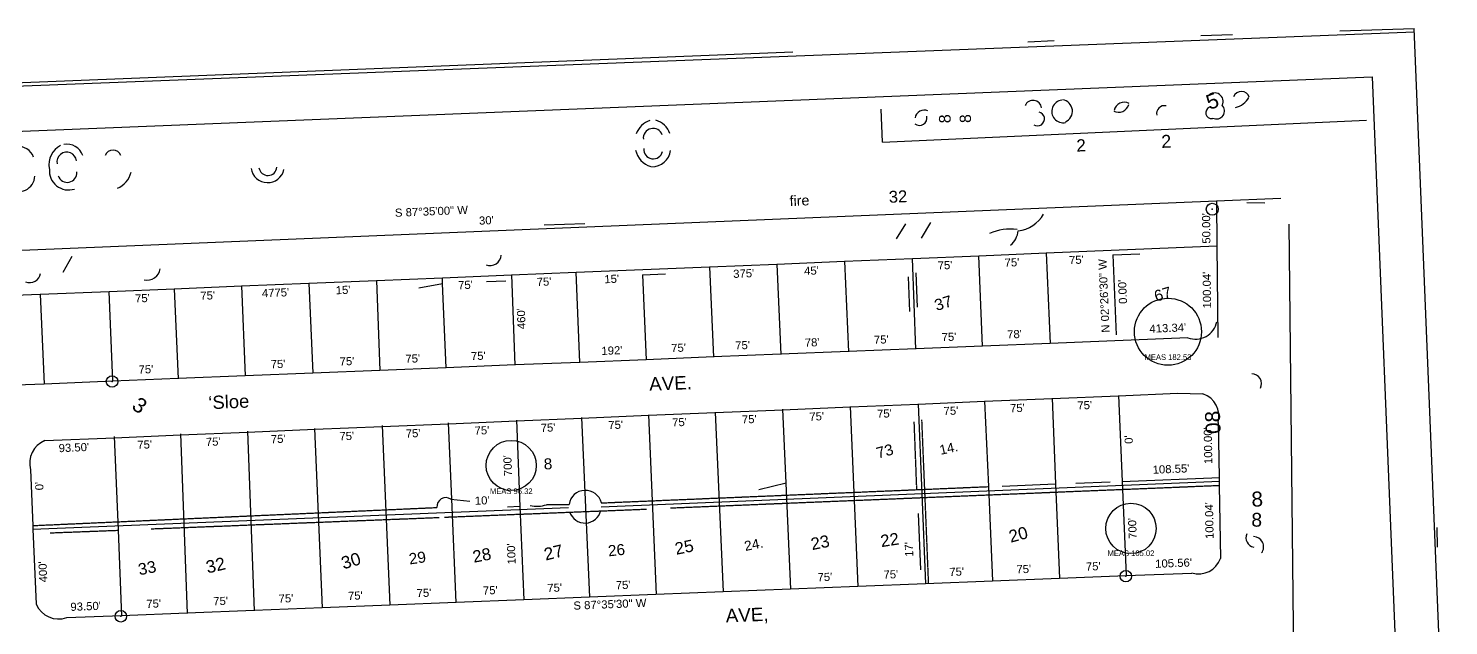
# Model space of a CAD drawing. Header units: feet. Extents: x 161 to 2822, y -55 to 1843.
# Drawn here: x 1204 to 2788, y 1177 to 1843 of the extents above; entities that cross this region are included whole.
import ezdxf
from ezdxf.enums import TextEntityAlignment as Align

# ---------------------------------------------------------------- set-up
doc = ezdxf.new("R2010")
doc.units = ezdxf.units.FT
doc.header["$MEASUREMENT"] = 0
doc.linetypes.add('DASHED', pattern=[1.524, 1.27, -0.254])
for name, color, linetype in [('PLAT-CURVE', 4, 'CONTINUOUS'), ('PLAT-LINE', 7, 'CONTINUOUS'), ('PLAT-LINE-DASH', 8, 'DASHED'), ('PLAT-MON', 1, 'CONTINUOUS'), ('PLAT-QA', 1, 'CONTINUOUS'), ('PLAT-TEXT-BRG', 3, 'CONTINUOUS'), ('PLAT-TEXT-DIST', 2, 'CONTINUOUS'), ('PLAT-TEXT-LOTNO', 5, 'CONTINUOUS'), ('PLAT-TEXT-MISC', 9, 'CONTINUOUS'), ('PLAT-TEXT-UNASSOC', 30, 'CONTINUOUS')]:
    doc.layers.add(name, color=color, linetype=linetype)
doc.styles.add('PLAT', font='arial.ttf')

msp = doc.modelspace()

# ---------------------------------------------------------------- linework, layer by layer
at = {"layer": 'PLAT-CURVE'}
for centre, radius, start, end in [((2324.1, 1753.3), 9.57, 6.5192, 157.319), ((2357.6, 1750.5), 12.6, 96.2845, -76.909), ((2355.4, 1750.8), 12.7, -67.7261, 82.955), ((2419.5, 1761.6), 12, -116.7304, -16.2461), ((2425.9, 1749.4), 11.5, 62.0504, 169.4974), ((2526.7, 1761.7), 9.47, -25.8258, 138.0309), ((2556.4, 1763.4), 9.43, 18.8308, 157.6431), ((2544.2, 1778.4), 24.1, -76.647, -30.6817), ((2197.5, 1743.2), 8.33, -128.9254, 13.8582), ((2203, 1741.4), 10.7, 68.6578, 169.6036), ((2329.1, 1742.2), 7.78, -122.6763, 77.4732), ((2470.8, 1748.1), 8.88, 78.2261, -168.0043), ((2523.1, 1749.1), 6.43, 110.2819, -80.9195), ((2528.7, 1751.1), 8.99, -117.7306, 46.5865), ((1903.2, 1718.5), 22.7, 106.1975, 162.0024), ((1900.3, 1720.6), 10.9, 20.462, -174.5029), ((1897.3, 1718.3), 23.1, 19.0449, 75.0835), ((1191.8, 1692.8), 18.8, 21.1657, 166.1994), ((1250.6, 1690.9), 24.3, 117.2105, -170.8692), ((1246.3, 1695.3), 18.8, 18.5588, 99.8567), ((1246.4, 1694.1), 11, 6.6935, -169.9571), ((1297.9, 1697.9), 9.52, 21.053, 158.0215), ((1904.7, 1712.4), 24.4, -168.3514, -106.4951), ((1900.5, 1708.1), 10.5, 174.3404, -12.5447), ((1899.4, 1709.5), 20.6, -92.4246, -7.1409), ((1248.5, 1684.4), 21.5, 174.7596, -72.2086), ((1247, 1681.9), 10.5, -163.2177, 6.3499), ((1293.7, 1688.2), 25, -68.5893, -12.7017), ((1470.4, 1689.7), 18.6, -171.5265, -12.4137), ((1470.7, 1689.2), 10.1, -171.2897, -5.6357), ((1191.9, 1679.8), 19, -123.689, -4.0944), ((2303.9, 1654), 36.7, -84.5244, -29.5533), ((2298.5, 1565.1), 54.2, 81.6742, 115.0021), ((2284.2, 1619.5), 23.4, -50.968, -5.1956), ((1718.6, 1590.9), 12.3, -111.4606, -3.4481), ((1205.2, 1571.4), 11.9, -113.7985, -7.6145), ((1336, 1577.3), 14.9, -102.5751, -8.7572), ((1643.2, 1536.4), 17.9, 102.8136, 102.8136), ((2505.1, 1521.2), 24.7, -109.9975, -12.2461), ((2568, 1446.9), 10.9, -28.0656, 90.0575), ((2504.8, 1410.3), 26.7, -14.8056, 71.1065), ((1231.7, 1358.3), 26.8, 111.2068, -163.811), ((1669.3, 1309.6), 10.1, 56.5323, -175.0086), ((1824.8, 1309.4), 18.4, 14.0728, 171.4907), ((1771.1, 1342.5), 32.4, -104.1166, -71.3346), ((1824.4, 1309.3), 18, -162.5441, -12.5436), ((2572.6, 1275.1), 11, 157.4228, -102.4462), ((2569.9, 1264.8), 11.4, -36.6959, 89.2595), ((2508.6, 1260.7), 26.1, -106.4974, -19.6366), ((1237.4, 1211.8), 27.5, -156.3474, -70.9197)]:
    msp.add_arc(centre, radius, start, end, dxfattribs=at)
at = {"layer": 'PLAT-LINE'}
for p, q in [((916.5, 1768), (2749.4, 1839.5)), ((2666.3, 1840.3), (2749.2, 1843.2)), ((2787.6, 898.7), (2749.2, 1843.2)), ((2318.4, 1828.3), (2347.6, 1829.5)), ((2511.1, 1835.1), (2546.4, 1836.5)), ((1132.6, 1780.3), (2056.3, 1816.9)), ((460.6, 1698.9), (2702.4, 1789.2)), ((2702.4, 1789.2), (2771.3, 88.1)), ((2156.2, 1716.3), (2154.7, 1753.2)), ((2156.2, 1716.3), (2696, 1740.7)), ((1049, 1589.7), (2528.7, 1650.9)), ((2528.7, 1650.9), (2600.6, 1653.9)), ((2528.7, 1650.9), (2529.2, 1600.5)), ((2562.6, 1648.8), (2582.7, 1648.6)), ((1778.9, 1624.2), (1824.1, 1625.4)), ((2181.8, 1625.1), (2171.6, 1608.3)), ((2209.7, 1626.7), (2199.4, 1609)), ((2609.4, 1624.7), (2616.7, 934.1)), ((2338.7, 1592.7), (2529.2, 1600.5)), ((2529.2, 1600.5), (2530.2, 1498.4)), ((1252.1, 1588.6), (1241.9, 1570.7)), ((2113.8, 1583.4), (2189.5, 1586.5)), ((2189.5, 1586.5), (2263.8, 1589.6)), ((2193.5, 1485.5), (2189.5, 1586.5)), ((2263.8, 1589.6), (2338.7, 1592.7)), ((2267.7, 1488.5), (2263.8, 1589.6)), ((2338.7, 1592.7), (2343.2, 1491.5)), ((2413.1, 1590.5), (2443.3, 1591.8)), ((2413.1, 1590.5), (2417, 1501.4)), ((1665.3, 1565), (1742.5, 1568.2)), ((1742.5, 1568.2), (1814.7, 1571.1)), ((1742.5, 1568.2), (1746, 1467.5)), ((1814.7, 1571.1), (1963.3, 1577.2)), ((1818.8, 1470.4), (1814.7, 1571.1)), ((1888.5, 1568.4), (1914.1, 1569.4)), ((1888.5, 1568.4), (1892.7, 1473.4)), ((1963.3, 1577.2), (2038.5, 1580.3)), ((1963.3, 1577.2), (1967.8, 1476.4)), ((2038.5, 1580.3), (2113.8, 1583.4)), ((2038.5, 1580.3), (2042.8, 1479.5)), ((2113.8, 1583.4), (2118.2, 1482.5)), ((2195.4, 1532.3), (2193.9, 1570.5)), ((1293.6, 1549.8), (1366.3, 1552.7)), ((1366.3, 1552.7), (1441.1, 1555.8)), ((1366.3, 1552.7), (1370.6, 1452.4)), ((1441.1, 1555.8), (1516.5, 1558.9)), ((1441.1, 1555.8), (1445.5, 1455.4)), ((1516.5, 1558.9), (1591.8, 1562)), ((1516.5, 1558.9), (1520.7, 1458.4)), ((1591.8, 1562), (1665.3, 1565)), ((1591.8, 1562), (1595.5, 1461.5)), ((1639.2, 1553.8), (1665.5, 1558.6)), ((1665.5, 1558.6), (1665.3, 1565)), ((1669.6, 1464.4), (1665.5, 1558.6)), ((1714.7, 1560.9), (1736, 1561.7)), ((2186.6, 1527.2), (2185.3, 1566.1)), ((1142.9, 1543.6), (1216.8, 1546.6)), ((1216.8, 1546.6), (1293.6, 1549.8)), ((1216.8, 1546.6), (1221.2, 1446.4)), ((1297.7, 1449.5), (1293.6, 1549.8)), ((2343.2, 1491.8), (2267.7, 1488.8)), ((2496.7, 1498.1), (2343.2, 1491.8)), ((1892.7, 1473.6), (1818.8, 1470.6)), ((1967.7, 1476.7), (1892.7, 1473.6)), ((2042.8, 1479.7), (1967.7, 1476.7)), ((2118.2, 1482.7), (2042.8, 1479.7)), ((2193.5, 1485.8), (2118.2, 1482.7)), ((2267.7, 1488.8), (2193.5, 1485.8)), ((1520.7, 1458.6), (1445.5, 1455.5)), ((1595.5, 1461.6), (1520.7, 1458.6)), ((1669.6, 1464.6), (1595.5, 1461.6)), ((1746, 1467.7), (1669.6, 1464.6)), ((1818.8, 1470.6), (1746, 1467.7)), ((1221.2, 1446.4), (1147.2, 1443.4)), ((1297.7, 1449.5), (1221.2, 1446.4)), ((1370.6, 1452.5), (1297.7, 1449.5)), ((1445.5, 1455.5), (1370.6, 1452.5)), ((2195.8, 1424.1), (2270.1, 1427.2)), ((2270.1, 1427.2), (2345.3, 1430.3)), ((2270.1, 1427.4), (2274.3, 1332)), ((2345.3, 1430.3), (2419.6, 1433.4)), ((2345.3, 1430.5), (2349.2, 1335)), ((2419.6, 1433.4), (2485.1, 1436.2)), ((2419.6, 1433.5), (2423.6, 1337.6)), ((2485.1, 1436.2), (2513.5, 1435.6)), ((1820.6, 1408.4), (1895.2, 1411.5)), ((1895.1, 1412.1), (1903.6, 1211.6)), ((1895.2, 1411.5), (1969.7, 1414.6)), ((1969.7, 1414.6), (2045.2, 1417.8)), ((1969.7, 1415.2), (1978.6, 1214.6)), ((2045.2, 1417.8), (2120.3, 1420.9)), ((2048.7, 1336), (2045.2, 1418.2)), ((2120.3, 1420.9), (2195.8, 1424.1)), ((2120.3, 1421.3), (2128.7, 1220.7)), ((2195.8, 1424.4), (2204.2, 1223.7)), ((1447.9, 1392.8), (1522.9, 1395.9)), ((1522.8, 1396.9), (1531.1, 1196.6)), ((1522.9, 1395.9), (1598.1, 1399.1)), ((1598, 1400), (1606.8, 1199.6)), ((1598.1, 1399.1), (1672.1, 1402.1)), ((1675.7, 1318), (1672, 1403)), ((1672.1, 1402.1), (1747.8, 1405.3)), ((1747.8, 1405.3), (1820.6, 1408.4)), ((1747.8, 1406.1), (1751.8, 1309.9)), ((1820.6, 1409.1), (1829.5, 1208.6)), ((2530.6, 1403.5), (2531.7, 1342)), ((1222, 1383.3), (1299.5, 1386.5)), ((1299.4, 1387.8), (1303.6, 1283.3)), ((1299.5, 1386.5), (1373.2, 1389.6)), ((1373.2, 1389.6), (1447.9, 1392.8)), ((1373.2, 1390.8), (1380.8, 1190.5)), ((1447.8, 1393.9), (1455.5, 1193.5)), ((1205.9, 1350.8), (1208.5, 1288.5)), ((1842.6, 1309.5), (2532.5, 1337.9)), ((2048.7, 1336), (2018.1, 1328.2)), ((2053.8, 1217.6), (2048.7, 1336)), ((2274.3, 1332), (2278.9, 1226.7)), ((2289.6, 1332.4), (2349.2, 1335)), ((2349.2, 1335), (2353.6, 1229.7)), ((2372, 1335.7), (2410.2, 1337.3)), ((2423.6, 1337.6), (2532.4, 1342.1)), ((2423.6, 1337.6), (2428, 1232.7)), ((2531.7, 1342), (2531.7, 1337.9)), ((2531.7, 1337.9), (2531.8, 1333.4)), ((2531.8, 1333.4), (2533.2, 1251.9)), ((1674.9, 1318), (1695.8, 1315.7)), ((1680.6, 1202.6), (1675.7, 1318)), ((1208.2, 1284.5), (1806.1, 1308.6)), ((1751.8, 1309.9), (1737.8, 1309.1)), ((1751.8, 1309.9), (1756.1, 1205.6)), ((1781.5, 1311.9), (1806.6, 1312.1)), ((2195.8, 1302), (2198.5, 1239.2)), ((1208.5, 1288.5), (1208.7, 1284.5)), ((1208.7, 1284.5), (1212.2, 1200.7)), ((1303.6, 1283.3), (1307.4, 1187.6)), ((2774.4, 1286.2), (2774.9, 1264.5)), ((2428, 1232.7), (2501.2, 1235.6)), ((2053.7, 1217.9), (2128.7, 1220.8)), ((2128.7, 1220.8), (2204.2, 1223.8)), ((2204.2, 1223.8), (2278.9, 1226.8)), ((2278.9, 1226.8), (2353.6, 1229.8)), ((2353.6, 1229.8), (2428, 1232.7)), ((1680.6, 1203), (1756.1, 1206)), ((1756.1, 1206), (1829.5, 1209)), ((1829.5, 1209), (1903.5, 1211.9)), ((1903.5, 1211.9), (1978.6, 1214.9)), ((1978.6, 1214.9), (2053.7, 1217.9)), ((1246.4, 1185.8), (1307.4, 1188.2)), ((1307.4, 1188.2), (1380.8, 1191.1)), ((1380.8, 1191.1), (1455.5, 1194.1)), ((1455.5, 1194.1), (1531.1, 1197.1)), ((1531.1, 1197.1), (1606.8, 1200.1)), ((1606.8, 1200.1), (1680.6, 1203))]:
    msp.add_line(p, q, dxfattribs=at)
at = {"layer": 'PLAT-LINE-DASH'}
for p, q in [((2194.5, 1328.6), (2191.6, 1404.3)), ((2199.8, 1406.3), (2207.3, 1223.8)), ((1919.6, 1308.2), (2532.6, 1333.4)), ((2194.5, 1328.6), (2274.3, 1332)), ((1842.6, 1313.8), (2194.5, 1328.6)), ((1208, 1288.5), (1659.3, 1308.7)), ((1667.7, 1297.9), (1893, 1306.9)), ((1227.8, 1280.4), (1303.6, 1283.3)), ((1340.5, 1284.9), (1661.8, 1297.6))]:
    msp.add_line(p, q, dxfattribs=at)
at = {"layer": 'PLAT-MON'}
for centre, radius in [((2524, 1641.5), 6.66), ((1296.9, 1449.3), 6.41), ((2427.6, 1232.1), 6.35), ((1306.6, 1187.3), 6.42)]:
    msp.add_circle(centre, radius, dxfattribs=at)
for p in [(2524, 1641.5), (1296.9, 1449.3), (2427.6, 1232.1), (1306.6, 1187.3)]:
    msp.add_point(p, dxfattribs=at)
at = {"layer": 'PLAT-QA'}
for centre, radius in [((2474.6, 1504.8), 37.4), ((1742.1, 1355.6), 28), ((2433.3, 1285.3), 28.1)]:
    msp.add_circle(centre, radius, dxfattribs=at)

# ---------------------------------------------------------------- texts
for s, height, p in [('MEAS 182.53', 6.335, (2474.6, 1479.6)), ('MEAS 96.32', 6.34, (1742.1, 1330)), ('MEAS 105.02', 6.335, (2433.3, 1260.8))]:
    msp.add_text(s, height=height, dxfattribs=at).set_placement(p, align=Align.TOP_CENTER)
at = {"layer": 'PLAT-TEXT-BRG', "style": 'PLAT'}
for s, rotation, p in [('S 87%%d35\'00" W', 2.3678, (1653.4, 1631.9)), ('N 02%%d26\'30" W', 92.5074, (2410.5, 1545.1))]:
    msp.add_text(s, height=9.05, rotation=rotation, dxfattribs=at).set_placement(p, align=Align.BOTTOM_CENTER)
msp.add_text('S 87%%d35\'30" W', height=9.05, rotation=2.275, dxfattribs=at).set_placement((1852, 1205.3), align=Align.TOP_CENTER)
at = {"layer": 'PLAT-TEXT-DIST', "style": 'PLAT'}
for s, rotation, p in [("30'", 2.3678, (1714.7, 1621.8)), ("50.00'", 90.588, (2524.5, 1620.1)), ("100.04'", 90.588, (2525.2, 1551.3)), ("78'", 2.3172, (2303.7, 1494.8)), ("413.34'", 2.3172, (2474.7, 1501.7)), ("75'", 2.3172, (1929, 1479.6)), ("75'", 2.3172, (2000.4, 1482.5)), ("78'", 2.3172, (2078, 1485.6)), ("75'", 2.3172, (2155.1, 1488.8)), ("75'", 2.3172, (2230.7, 1491.8)), ("75'", 2.3172, (1482.3, 1461.5)), ("75'", 2.3172, (1559.2, 1464.6)), ("75'", 2.3172, (1632.6, 1467.6)), ("75'", 2.3172, (1705.7, 1470.6)), ("192'", 2.3172, (1854.7, 1476.6)), ("75'", 2.3172, (1334.9, 1455.6)), ("100.00'", 90.9529, (2526.5, 1377.8)), ("700'", 92.3698, (1745.4, 1355.7)), ("108.55'", 2.3277, (2478.3, 1344.4)), ("10'", 2.3149, (1710, 1309.3)), ("100.04'", 90.9529, (2527.9, 1294.2)), ("100'", 92.3698, (1749.4, 1257.2)), ("17'", 92.4751, (2193, 1262.2)), ("105.56'", 2.275, (2481.1, 1239.4)), ("75'", 2.275, (2092.2, 1223.9)), ("75'", 2.275, (2165.8, 1226.8)), ("75'", 2.275, (2239.2, 1229.8)), ("75'", 2.275, (2314.1, 1232.7)), ("75'", 2.275, (2391.5, 1235.8)), ("75'", 2.275, (1719, 1209.1)), ("75'", 2.275, (1790.8, 1211.9)), ("75'", 2.275, (1867.2, 1215)), ("75'", 2.275, (1343.6, 1194.2)), ("75'", 2.275, (1418.2, 1197.1)), ("75'", 2.275, (1491.1, 1200)), ("75'", 2.275, (1568.5, 1203.1)), ("75'", 2.275, (1645.1, 1206.2)), ("93.50'", 2.275, (1267.7, 1191.2))]:
    msp.add_text(s, height=9.05, rotation=rotation, dxfattribs=at).set_placement(p, align=Align.BOTTOM_CENTER)
for s, rotation, p in [("75'", 2.3513, (2300.4, 1586.6)), ("75'", 2.3513, (2372.3, 1589.5)), ("15'", 2.3513, (1854, 1568.2)), ("375'", 2.3513, (2001.2, 1574.3)), ("45'", 2.3513, (2076.8, 1577.4)), ("75'", 2.3513, (2225.8, 1583.5)), ("4775'", 2.3513, (1479, 1552.8)), ("15'", 2.3513, (1554.4, 1555.9)), ("75'", 2.3513, (1690.9, 1561.5)), ("75'", 2.3513, (1778.5, 1565.1)), ("0.00'", 92.5074, (2419.4, 1549.1)), ("75'", 2.3513, (1330.6, 1546.7)), ("75'", 2.3513, (1403.4, 1549.7)), ("460'", 91.9435, (1748.7, 1519.2)), ("75'", 2.3974, (2381.6, 1427.3)), ("75'", 2.3974, (2007.4, 1411.7)), ("75'", 2.3974, (2082.6, 1414.8)), ("75'", 2.3974, (2158.2, 1418)), ("75'", 2.3974, (2232.3, 1421.1)), ("75'", 2.3974, (2306.5, 1424.2)), ("75'", 2.3974, (1632.5, 1396)), ("75'", 2.3974, (1709.2, 1399.2)), ("75'", 2.3974, (1783, 1402.3)), ("75'", 2.3974, (1858.4, 1405.4)), ("75'", 2.3974, (1929.6, 1408.4)), ("93.50'", 2.3974, (1254.1, 1380.1)), ("75'", 2.3974, (1333.1, 1383.4)), ("75'", 2.3974, (1409.5, 1386.6)), ("75'", 2.3974, (1482, 1389.7)), ("75'", 2.3974, (1558.5, 1392.9)), ("0'", 92.3983, (2426.2, 1384.2)), ("0'", 92.4057, (1211.2, 1332.4)), ("700'", 92.3983, (2430.4, 1285.2)), ("400'", 92.4057, (1215.2, 1236.7))]:
    msp.add_text(s, height=9.05, rotation=rotation, dxfattribs=at).set_placement(p, align=Align.TOP_CENTER)
at = {"layer": 'PLAT-TEXT-LOTNO', "style": 'PLAT'}
for s, height, rotation, p in [('5', 16.7, 20.2819, (2524.1, 1762.1)), ('8', 13, 92.5186, (2225.7, 1742.3)), ('8', 12.6, 92.5186, (2248.6, 1742.5)), ('2', 13.6, 2.5186, (2377.7, 1712.7)), ('2', 14.3, 2.5186, (2472.7, 1717.2)), ('32', 13.28, 2.3678, (2173.5, 1655.6)), ('67', 12.34, 16.4187, (2468.8, 1546.8)), ('37', 12.64, 17.2557, (2224, 1536.8)), ('3', 16.7, 324.404, (1327.8, 1422.7)), ('08', 16.67, 92.5186, (2524.6, 1403.6)), ('73', 12.26, 15.3758, (2158.7, 1371.6)), ('8', 12.3, 2.5186, (1783.1, 1357.4)), ('8', 16.7, 2.5186, (2574.1, 1318.1)), ('8', 15.4, 359.2595, (2573.6, 1295)), ('20', 13.61, 15.0627, (2307.6, 1278.6)), ('27', 13.73, 13.6363, (1789.3, 1258.6)), ('26', 12.25, 5.7379, (1859.5, 1261.2)), ('25', 13.47, 11.641, (1935, 1264.5)), ('23', 13.42, 11.4119, (2086.6, 1269.7)), ('22', 13.37, 8.7381, (2164.2, 1272.6)), ('32', 14.03, 13.3449, (1412.4, 1244.3)), ('30', 13.92, 16.8757, (1563.3, 1249.3)), ('29', 12.32, 8.0303, (1637.4, 1252.5)), ('28', 13.33, 11.0822, (1709.3, 1255.5)), ('33', 12.97, 11.2191, (1336, 1241.3))]:
    msp.add_text(s, height=height, rotation=rotation, dxfattribs=at).set_placement(p, align=Align.MIDDLE_CENTER)
at = {"layer": 'PLAT-TEXT-MISC', "style": 'PLAT'}
for s, height, rotation, p in [('fire', 11.39, 2.3678, (2063.6, 1651.1)), ('AVE.', 15.01, 2.3172, (1919.8, 1447.3)), ('‘Sloe', 14.69, 2.3172, (1427.1, 1426.6)), ('AVE,', 15.01, 2.275, (2005.2, 1188.9))]:
    msp.add_text(s, height=height, rotation=rotation, dxfattribs=at).set_placement(p, align=Align.MIDDLE_CENTER)
at = {"layer": 'PLAT-TEXT-UNASSOC', "style": 'PLAT'}
for s, height, rotation, p in [('14.', 10.63, 12.5595, (2230, 1374.8)), ('24.', 10.84, 11.2904, (2012.5, 1267.5))]:
    msp.add_text(s, height=height, rotation=rotation, dxfattribs=at).set_placement(p, align=Align.MIDDLE_CENTER)

doc.saveas('drawing.dxf')
